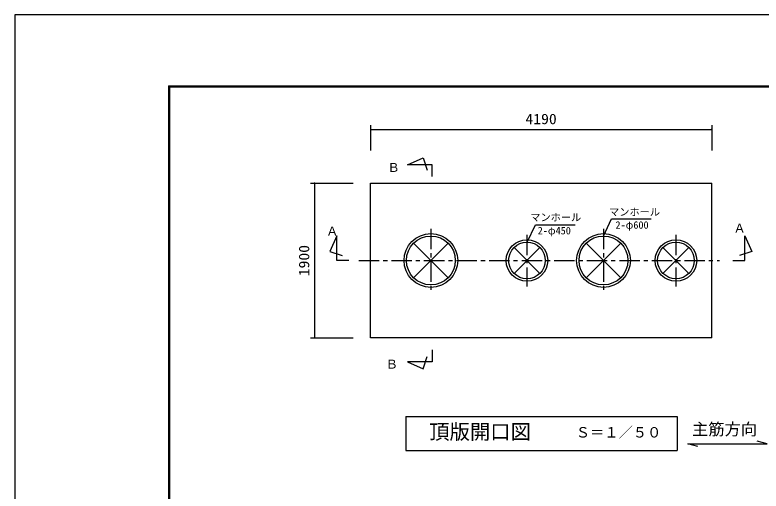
# Model space of a CAD drawing. Units: millimetres, scale not verified. Extents: x -14850 to 14850, y -10500 to 10500.
# Drawn here: x -14850 to -5684, y 4647 to 10500 of the extents above; entities that cross this region are included whole.
import ezdxf
from ezdxf.enums import TextEntityAlignment as Align

# ---------------------------------------------------------------- set-up
doc = ezdxf.new("R2010")
doc.units = ezdxf.units.MM
doc.header["$LTSCALE"] = 50
doc.linetypes.add('CHAIN1', pattern=[8, 5, -1, 1, -1])
for name, color, linetype, lineweight in [('0-0_空気管', 3, 'Continuous', 25), ('0-1_機器', 3, 'Continuous', 25), ('0-2_製作', 5, 'Continuous', 25), ('0-4_水管', 3, 'Continuous', 25), ('0-8_図面枠', 7, 'Continuous', 25), ('0-9_Axis_waku', 7, 'Continuous', 25)]:
    doc.layers.add(name, color=color, linetype=linetype, lineweight=lineweight)
doc.styles.add('ＭＳ ゴシック', font='')
doc.styles.get('ＭＳ ゴシック').set_extended_font_data('MS Gothic')

msp = doc.modelspace()

# ---------------------------------------------------------------- linework, layer by layer
at = {"layer": '0-0_空気管', "color": 4}
for p, q in [((-8556.2, 7706.66), (-8456.8, 7921.34)), ((-8456.8, 7921.34), (-7968.78, 7921.34))]:
    msp.add_line(p, q, dxfattribs=at)
at = {"layer": '0-0_空気管', "linetype": 'CHAIN1'}
for p, q in [((-9740.19, 7870.32), (-9740.19, 7090.74)), ((-8560.19, 7797.07), (-8560.19, 7163.99)), ((-7620.19, 7870.32), (-7620.19, 7090.74)), ((-6730.19, 7797.07), (-6730.19, 7163.99)), ((-10625.05, 7481.7), (-6194.51, 7481.7))]:
    msp.add_line(p, q, dxfattribs=at)
at = {"layer": '0-0_空気管'}
for p, q in [((-9952.08, 7269.81), (-9528.05, 7693.83)), ((-9951.98, 7693.48), (-9528.05, 7269.57)), ((-8719.29, 7640.8), (-8401.09, 7322.6)), ((-8719.29, 7322.6), (-8401.09, 7640.8)), ((-7832.08, 7269.81), (-7408.05, 7693.83)), ((-7831.98, 7693.48), (-7408.05, 7269.57)), ((-6889.29, 7640.8), (-6571.09, 7322.6)), ((-6889.29, 7322.6), (-6571.09, 7640.8))]:
    msp.add_line(p, q, dxfattribs=at)
at = {"layer": '0-0_空気管', "color": 4}
msp.add_lwpolyline([(-7620.19, 7781.7), (-7522.97, 7991.67), (-7034.94, 7991.67)], dxfattribs=at)
at = {"layer": '0-0_空気管'}
msp.add_lwpolyline([(-6463.15, 5195.55), (-6583.89, 5227.91), (-5611.35, 5227.91), (-5732.1, 5260.26)], dxfattribs=at)
for centre, radius in [((-9740.19, 7481.7), 330), ((-7620.19, 7481.7), 330), ((-9740.19, 7481.7), 300), ((-8560.19, 7481.7), 255), ((-8560.19, 7481.7), 225), ((-7620.19, 7481.7), 300), ((-6730.19, 7481.7), 255), ((-6730.19, 7481.7), 225)]:
    msp.add_circle(centre, radius, dxfattribs=at)
at = {"layer": '0-1_機器'}
for p, q in [((-9725.19, 8512.14), (-9725.19, 8658.51)), ((-9725.19, 6382.73), (-9725.19, 6236.36)), ((-9725.19, 6236.36), (-10026.68, 6236.36))]:
    msp.add_line(p, q, dxfattribs=at)
at = {"layer": '0-1_機器', "color": 2}
for p, q in [((-10480.19, 6531.7), (-10480.19, 8431.7)), ((-10480.19, 8431.7), (-6290.19, 8431.7)), ((-6290.19, 6531.7), (-6290.19, 8431.7))]:
    msp.add_line(p, q, dxfattribs=at)
at = {"layer": '0-1_機器'}
for points in [[(-9725.19, 8658.51), (-10026.69, 8658.51), (-9836.36, 8745.02), (-9784.45, 8593.62)], [(-10748.63, 7481.7), (-10894.99, 7481.7), (-10894.99, 7783.2), (-10981.51, 7592.87), (-10830.11, 7540.96)], [(-6029.87, 7481.7), (-5883.51, 7481.7), (-5883.51, 7783.2), (-5797, 7592.87), (-5948.39, 7540.96)], [(-10026.68, 6236.36), (-9836.36, 6149.85), (-9784.45, 6301.25)]]:
    msp.add_lwpolyline(points, dxfattribs=at)
at = {"layer": '0-2_製作', "color": 2}
for p, q in [((-10480.19, 9143.44), (-10480.19, 8832.34)), ((-10480.19, 9093.44), (-6290.19, 9093.44)), ((-6290.19, 9143.44), (-6290.19, 8832.34)), ((-11221, 8431.7), (-10696.28, 8431.7)), ((-11171, 8431.7), (-11171, 6531.7)), ((-11221, 6531.7), (-10696.28, 6531.7)), ((-6290.19, 6531.7), (-10480.19, 6531.7))]:
    msp.add_line(p, q, dxfattribs=at)
at = {"layer": '0-2_製作'}
for points in [[(-10481.44, 9103.36), (-10490.19, 9093.44), (-10490.17, 9094.07)], [(-10481.44, 9103.36), (-10480.19, 9093.44), (-10490.19, 9093.44)], [(-10480.19, 9093.44), (-10490.11, 9092.19), (-10490.19, 9093.44)], [(-10481.44, 9103.36), (-10490.17, 9094.07), (-10482.67, 9103.13)], [(-10482.67, 9103.13), (-10490.17, 9094.07), (-10490.01, 9095.31)], [(-10480.19, 9093.44), (-10489.87, 9090.95), (-10490.11, 9092.19)], [(-10482.67, 9103.13), (-10490.01, 9095.31), (-10483.87, 9102.74)], [(-10483.87, 9102.74), (-10490.01, 9095.31), (-10489.7, 9096.53)], [(-10480.19, 9093.44), (-10489.48, 9089.76), (-10489.87, 9090.95)], [(-10483.87, 9102.74), (-10489.7, 9096.53), (-10485, 9102.2)], [(-10485, 9102.2), (-10489.7, 9096.53), (-10489.24, 9097.7)], [(-10480.19, 9093.44), (-10488.95, 9088.62), (-10489.48, 9089.76)], [(-10485, 9102.2), (-10489.24, 9097.7), (-10486.06, 9101.53)], [(-10486.06, 9101.53), (-10489.24, 9097.7), (-10488.63, 9098.8)], [(-10480.19, 9093.44), (-10488.28, 9087.56), (-10488.95, 9088.62)], [(-10486.06, 9101.53), (-10488.63, 9098.8), (-10487.03, 9100.73)], [(-10487.03, 9100.73), (-10488.63, 9098.8), (-10487.89, 9099.81)], [(-10480.19, 9093.44), (-10487.48, 9086.59), (-10488.28, 9087.56)], [(-10480.19, 9093.44), (-10486.56, 9085.73), (-10487.48, 9086.59)], [(-10480.19, 9083.44), (-10486.56, 9085.73), (-10480.19, 9093.44)], [(-10480.19, 9083.44), (-10485.55, 9085), (-10486.56, 9085.73)], [(-10480.19, 9083.44), (-10484.44, 9084.39), (-10485.55, 9085)], [(-10480.19, 9083.44), (-10483.28, 9083.93), (-10484.44, 9084.39)], [(-10480.19, 9083.44), (-10482.06, 9083.62), (-10483.28, 9083.93)], [(-10480.19, 9083.44), (-10480.81, 9083.46), (-10482.06, 9083.62)], [(-10480.19, 9103.44), (-10480.19, 9093.44), (-10481.44, 9103.36)], [(-10479.56, 9103.42), (-10480.19, 9093.44), (-10480.19, 9103.44)], [(-10478.31, 9103.26), (-10480.19, 9093.44), (-10479.56, 9103.42)], [(-10477.1, 9102.95), (-10480.19, 9093.44), (-10478.31, 9103.26)], [(-10475.93, 9102.49), (-10480.19, 9093.44), (-10477.1, 9102.95)], [(-10474.83, 9101.88), (-10480.19, 9093.44), (-10475.93, 9102.49)], [(-10473.81, 9101.14), (-10480.19, 9093.44), (-10474.83, 9101.88)], [(-10472.9, 9100.29), (-10480.19, 9093.44), (-10473.81, 9101.14)], [(-10472.9, 9100.29), (-10470.19, 9093.44), (-10480.19, 9093.44)], [(-10470.19, 9093.44), (-10480.19, 9083.44), (-10480.19, 9093.44)], [(-10470.19, 9093.44), (-10478.93, 9083.52), (-10480.19, 9083.44)], [(-10470.19, 9093.44), (-10477.7, 9083.75), (-10478.93, 9083.52)], [(-10470.21, 9092.81), (-10477.7, 9083.75), (-10470.19, 9093.44)], [(-10470.36, 9091.57), (-10477.7, 9083.75), (-10470.21, 9092.81)], [(-10470.36, 9091.57), (-10476.51, 9084.14), (-10477.7, 9083.75)], [(-10470.68, 9090.35), (-10476.51, 9084.14), (-10470.36, 9091.57)], [(-10470.68, 9090.35), (-10475.37, 9084.68), (-10476.51, 9084.14)], [(-10471.14, 9089.18), (-10475.37, 9084.68), (-10470.68, 9090.35)], [(-10471.14, 9089.18), (-10474.31, 9085.35), (-10475.37, 9084.68)], [(-10471.74, 9088.08), (-10474.31, 9085.35), (-10471.14, 9089.18)], [(-10471.74, 9088.08), (-10473.34, 9086.15), (-10474.31, 9085.35)], [(-10472.48, 9087.07), (-10473.34, 9086.15), (-10471.74, 9088.08)], [(-10472.1, 9099.32), (-10470.19, 9093.44), (-10472.9, 9100.29)], [(-10471.42, 9098.26), (-10470.19, 9093.44), (-10472.1, 9099.32)], [(-10470.89, 9097.12), (-10470.19, 9093.44), (-10471.42, 9098.26)], [(-10470.5, 9095.93), (-10470.19, 9093.44), (-10470.89, 9097.12)], [(-10470.27, 9094.69), (-10470.19, 9093.44), (-10470.5, 9095.93)], [(-6290.19, 9093.44), (-6300.19, 9093.44), (-6300.17, 9094.07)], [(-6290.19, 9093.44), (-6300.11, 9092.19), (-6300.19, 9093.44)], [(-6290.19, 9093.44), (-6300.17, 9094.07), (-6300.01, 9095.31)], [(-6290.19, 9093.44), (-6299.87, 9090.95), (-6300.11, 9092.19)], [(-6290.19, 9093.44), (-6300.01, 9095.31), (-6299.7, 9096.53)], [(-6290.19, 9093.44), (-6299.48, 9089.76), (-6299.87, 9090.95)], [(-6290.19, 9103.44), (-6299.7, 9096.53), (-6299.24, 9097.7)], [(-6290.19, 9093.44), (-6299.7, 9096.53), (-6290.19, 9103.44)], [(-6290.19, 9093.44), (-6298.95, 9088.62), (-6299.48, 9089.76)], [(-6290.19, 9103.44), (-6299.24, 9097.7), (-6291.44, 9103.36)], [(-6291.44, 9103.36), (-6299.24, 9097.7), (-6298.63, 9098.8)], [(-6290.19, 9093.44), (-6298.28, 9087.56), (-6298.95, 9088.62)], [(-6291.44, 9103.36), (-6298.63, 9098.8), (-6292.67, 9103.13)], [(-6292.67, 9103.13), (-6298.63, 9098.8), (-6297.89, 9099.81)], [(-6290.19, 9083.44), (-6298.28, 9087.56), (-6290.19, 9093.44)], [(-6290.19, 9083.44), (-6297.48, 9086.59), (-6298.28, 9087.56)], [(-6292.67, 9103.13), (-6297.89, 9099.81), (-6293.87, 9102.74)], [(-6293.87, 9102.74), (-6297.89, 9099.81), (-6297.03, 9100.73)], [(-6290.19, 9083.44), (-6296.56, 9085.73), (-6297.48, 9086.59)], [(-6293.87, 9102.74), (-6297.03, 9100.73), (-6295, 9102.2)], [(-6295, 9102.2), (-6297.03, 9100.73), (-6296.07, 9101.53)], [(-6290.19, 9083.44), (-6295.55, 9085), (-6296.56, 9085.73)], [(-6290.19, 9083.44), (-6294.44, 9084.39), (-6295.55, 9085)], [(-6290.19, 9083.44), (-6293.28, 9083.93), (-6294.44, 9084.39)], [(-6290.19, 9083.44), (-6292.06, 9083.62), (-6293.28, 9083.93)], [(-6290.19, 9083.44), (-6290.82, 9083.46), (-6292.06, 9083.62)], [(-6289.56, 9103.42), (-6290.19, 9093.44), (-6290.19, 9103.44)], [(-6288.31, 9103.26), (-6290.19, 9093.44), (-6289.56, 9103.42)], [(-6287.1, 9102.95), (-6290.19, 9093.44), (-6288.31, 9103.26)], [(-6285.93, 9102.49), (-6290.19, 9093.44), (-6287.1, 9102.95)], [(-6284.83, 9101.88), (-6290.19, 9093.44), (-6285.93, 9102.49)], [(-6283.81, 9101.14), (-6290.19, 9093.44), (-6284.83, 9101.88)], [(-6282.9, 9100.29), (-6290.19, 9093.44), (-6283.81, 9101.14)], [(-6282.1, 9099.32), (-6290.19, 9093.44), (-6282.9, 9100.29)], [(-6281.42, 9098.26), (-6290.19, 9093.44), (-6282.1, 9099.32)], [(-6281.42, 9098.26), (-6280.19, 9093.44), (-6290.19, 9093.44)], [(-6280.19, 9093.44), (-6290.19, 9083.44), (-6290.19, 9093.44)], [(-6280.21, 9092.81), (-6290.19, 9083.44), (-6280.19, 9093.44)], [(-6280.36, 9091.57), (-6290.19, 9083.44), (-6280.21, 9092.81)], [(-6280.68, 9090.35), (-6290.19, 9083.44), (-6280.36, 9091.57)], [(-6281.14, 9089.18), (-6290.19, 9083.44), (-6280.68, 9090.35)], [(-6281.14, 9089.18), (-6288.93, 9083.52), (-6290.19, 9083.44)], [(-6281.74, 9088.08), (-6288.93, 9083.52), (-6281.14, 9089.18)], [(-6281.74, 9088.08), (-6287.7, 9083.75), (-6288.93, 9083.52)], [(-6282.48, 9087.07), (-6287.7, 9083.75), (-6281.74, 9088.08)], [(-6282.48, 9087.07), (-6286.51, 9084.14), (-6287.7, 9083.75)], [(-6283.34, 9086.15), (-6286.51, 9084.14), (-6282.48, 9087.07)], [(-6283.34, 9086.15), (-6285.37, 9084.68), (-6286.51, 9084.14)], [(-6284.31, 9085.35), (-6285.37, 9084.68), (-6283.34, 9086.15)], [(-6280.89, 9097.12), (-6280.19, 9093.44), (-6281.42, 9098.26)], [(-6280.5, 9095.93), (-6280.19, 9093.44), (-6280.89, 9097.12)], [(-6280.27, 9094.69), (-6280.19, 9093.44), (-6280.5, 9095.93)], [(-11173.49, 8441.39), (-11181, 8431.7), (-11180.98, 8432.33)], [(-11173.49, 8441.39), (-11171, 8431.7), (-11181, 8431.7)], [(-11173.49, 8441.39), (-11180.98, 8432.33), (-11174.68, 8441)], [(-11174.68, 8441), (-11180.98, 8432.33), (-11180.82, 8433.57)], [(-11174.68, 8441), (-11180.82, 8433.57), (-11175.82, 8440.46)], [(-11175.82, 8440.46), (-11180.82, 8433.57), (-11180.51, 8434.79)], [(-11175.82, 8440.46), (-11180.51, 8434.79), (-11176.88, 8439.79)], [(-11176.88, 8439.79), (-11180.51, 8434.79), (-11180.05, 8435.96)], [(-11176.88, 8439.79), (-11180.05, 8435.96), (-11177.85, 8438.99)], [(-11177.85, 8438.99), (-11180.05, 8435.96), (-11179.45, 8437.06)], [(-11177.85, 8438.99), (-11179.45, 8437.06), (-11178.71, 8438.07)], [(-11172.26, 8441.62), (-11171, 8431.7), (-11173.49, 8441.39)], [(-11171, 8441.7), (-11171, 8431.7), (-11172.26, 8441.62)], [(-11170.37, 8441.68), (-11171, 8431.7), (-11171, 8441.7)], [(-11169.13, 8441.52), (-11171, 8431.7), (-11170.37, 8441.68)], [(-11167.91, 8441.21), (-11171, 8431.7), (-11169.13, 8441.52)], [(-11166.74, 8440.75), (-11171, 8431.7), (-11167.91, 8441.21)], [(-11165.64, 8440.14), (-11171, 8431.7), (-11166.74, 8440.75)], [(-11164.63, 8439.41), (-11171, 8431.7), (-11165.64, 8440.14)], [(-11164.63, 8439.41), (-11161, 8431.7), (-11171, 8431.7)], [(-11163.71, 8438.55), (-11161, 8431.7), (-11164.63, 8439.41)], [(-11162.91, 8437.58), (-11161, 8431.7), (-11163.71, 8438.55)], [(-11162.24, 8436.52), (-11161, 8431.7), (-11162.91, 8437.58)], [(-11161.7, 8435.38), (-11161, 8431.7), (-11162.24, 8436.52)], [(-11161.32, 8434.19), (-11161, 8431.7), (-11161.7, 8435.38)], [(-11161.08, 8432.95), (-11161, 8431.7), (-11161.32, 8434.19)], [(-11171, 8431.7), (-11180.92, 8430.45), (-11181, 8431.7)], [(-11171, 8431.7), (-11180.69, 8429.21), (-11180.92, 8430.45)], [(-11171, 8431.7), (-11180.3, 8428.02), (-11180.69, 8429.21)], [(-11171, 8431.7), (-11179.76, 8426.88), (-11180.3, 8428.02)], [(-11171, 8431.7), (-11179.09, 8425.82), (-11179.76, 8426.88)], [(-11171, 8431.7), (-11178.29, 8424.85), (-11179.09, 8425.82)], [(-11171, 8431.7), (-11177.38, 8424), (-11178.29, 8424.85)], [(-11171, 8431.7), (-11176.36, 8423.26), (-11177.38, 8424)], [(-11171, 8421.7), (-11176.36, 8423.26), (-11171, 8431.7)], [(-11171, 8421.7), (-11175.26, 8422.65), (-11176.36, 8423.26)], [(-11171, 8421.7), (-11174.09, 8422.19), (-11175.26, 8422.65)], [(-11171, 8421.7), (-11172.88, 8421.88), (-11174.09, 8422.19)], [(-11171, 8421.7), (-11171.63, 8421.72), (-11172.88, 8421.88)], [(-11161, 8431.7), (-11171, 8421.7), (-11171, 8431.7)], [(-11161, 8431.7), (-11169.75, 8421.78), (-11171, 8421.7)], [(-11161, 8431.7), (-11168.51, 8422.01), (-11169.75, 8421.78)], [(-11161, 8431.7), (-11167.32, 8422.4), (-11168.51, 8422.01)], [(-11161.02, 8431.07), (-11167.32, 8422.4), (-11161, 8431.7)], [(-11161.18, 8429.83), (-11167.32, 8422.4), (-11161.02, 8431.07)], [(-11161.18, 8429.83), (-11166.18, 8422.94), (-11167.32, 8422.4)], [(-11161.49, 8428.61), (-11166.18, 8422.94), (-11161.18, 8429.83)], [(-11161.49, 8428.61), (-11165.12, 8423.61), (-11166.18, 8422.94)], [(-11161.95, 8427.44), (-11165.12, 8423.61), (-11161.49, 8428.61)], [(-11161.95, 8427.44), (-11164.16, 8424.41), (-11165.12, 8423.61)], [(-11162.56, 8426.34), (-11164.16, 8424.41), (-11161.95, 8427.44)], [(-11162.56, 8426.34), (-11163.3, 8425.33), (-11164.16, 8424.41)], [(-11175.82, 6540.46), (-11181, 6531.7), (-11180.98, 6532.33)], [(-11175.82, 6540.46), (-11171, 6531.7), (-11181, 6531.7)], [(-11171, 6531.7), (-11180.92, 6530.45), (-11181, 6531.7)], [(-11175.82, 6540.46), (-11180.98, 6532.33), (-11176.88, 6539.79)], [(-11176.88, 6539.79), (-11180.98, 6532.33), (-11180.82, 6533.57)], [(-11171, 6531.7), (-11180.69, 6529.21), (-11180.92, 6530.45)], [(-11176.88, 6539.79), (-11180.82, 6533.57), (-11177.85, 6538.99)], [(-11177.85, 6538.99), (-11180.82, 6533.57), (-11180.51, 6534.79)], [(-11171, 6531.7), (-11180.3, 6528.02), (-11180.69, 6529.21)], [(-11177.85, 6538.99), (-11180.51, 6534.79), (-11178.71, 6538.07)], [(-11178.71, 6538.07), (-11180.51, 6534.79), (-11180.05, 6535.96)], [(-11171, 6531.7), (-11179.76, 6526.88), (-11180.3, 6528.02)], [(-11178.71, 6538.07), (-11180.05, 6535.96), (-11179.45, 6537.06)], [(-11171, 6531.7), (-11179.09, 6525.82), (-11179.76, 6526.88)], [(-11171, 6531.7), (-11178.29, 6524.85), (-11179.09, 6525.82)], [(-11171, 6531.7), (-11177.38, 6523.99), (-11178.29, 6524.85)], [(-11171, 6531.7), (-11176.36, 6523.26), (-11177.38, 6523.99)], [(-11171, 6531.7), (-11175.26, 6522.65), (-11176.36, 6523.26)], [(-11174.68, 6541), (-11171, 6531.7), (-11175.82, 6540.46)], [(-11171, 6521.7), (-11175.26, 6522.65), (-11171, 6531.7)], [(-11171, 6521.7), (-11174.09, 6522.19), (-11175.26, 6522.65)], [(-11173.49, 6541.39), (-11171, 6531.7), (-11174.68, 6541)], [(-11171, 6521.7), (-11172.88, 6521.88), (-11174.09, 6522.19)], [(-11172.26, 6541.62), (-11171, 6531.7), (-11173.49, 6541.39)], [(-11171, 6521.7), (-11171.63, 6521.72), (-11172.88, 6521.88)], [(-11171, 6541.7), (-11171, 6531.7), (-11172.26, 6541.62)], [(-11170.37, 6541.68), (-11171, 6531.7), (-11171, 6541.7)], [(-11169.13, 6541.52), (-11171, 6531.7), (-11170.37, 6541.68)], [(-11167.91, 6541.21), (-11171, 6531.7), (-11169.13, 6541.52)], [(-11166.74, 6540.75), (-11171, 6531.7), (-11167.91, 6541.21)], [(-11165.64, 6540.14), (-11171, 6531.7), (-11166.74, 6540.75)], [(-11165.64, 6540.14), (-11161, 6531.7), (-11171, 6531.7)], [(-11161, 6531.7), (-11171, 6521.7), (-11171, 6531.7)], [(-11161, 6531.7), (-11169.75, 6521.78), (-11171, 6521.7)], [(-11161, 6531.7), (-11168.51, 6522.01), (-11169.75, 6521.78)], [(-11161, 6531.7), (-11167.32, 6522.4), (-11168.51, 6522.01)], [(-11161, 6531.7), (-11166.18, 6522.94), (-11167.32, 6522.4)], [(-11161, 6531.7), (-11165.12, 6523.61), (-11166.18, 6522.94)], [(-11164.63, 6539.4), (-11161, 6531.7), (-11165.64, 6540.14)], [(-11161.02, 6531.07), (-11165.12, 6523.61), (-11161, 6531.7)], [(-11161.18, 6529.83), (-11165.12, 6523.61), (-11161.02, 6531.07)], [(-11161.18, 6529.83), (-11164.16, 6524.41), (-11165.12, 6523.61)], [(-11163.71, 6538.54), (-11161, 6531.7), (-11164.63, 6539.4)], [(-11161.49, 6528.61), (-11164.16, 6524.41), (-11161.18, 6529.83)], [(-11161.49, 6528.61), (-11163.3, 6525.33), (-11164.16, 6524.41)], [(-11162.91, 6537.58), (-11161, 6531.7), (-11163.71, 6538.54)], [(-11161.95, 6527.44), (-11163.3, 6525.33), (-11161.49, 6528.61)], [(-11161.95, 6527.44), (-11162.56, 6526.34), (-11163.3, 6525.33)], [(-11162.24, 6536.52), (-11161, 6531.7), (-11162.91, 6537.58)], [(-11161.7, 6535.38), (-11161, 6531.7), (-11162.24, 6536.52)], [(-11161.32, 6534.19), (-11161, 6531.7), (-11161.7, 6535.38)], [(-11161.08, 6532.95), (-11161, 6531.7), (-11161.32, 6534.19)]]:
    msp.add_solid(points, dxfattribs=at)
at = {"layer": '0-4_水管'}
for p, q in [((-10046.85, 5563.99), (-6713.52, 5563.99)), ((-6713.52, 5563.99), (-6713.52, 5147.33))]:
    msp.add_line(p, q, dxfattribs=at)
msp.add_lwpolyline([(-10046.85, 5563.99), (-10046.85, 5147.33), (-6713.52, 5147.33)], dxfattribs=at)
at = {"layer": '0-8_図面枠'}
msp.add_lwpolyline([(-14850, -10500), (14850, -10500), (14850, 10500), (-14850, 10500)], close=True, dxfattribs=at)
at = {"layer": '0-9_Axis_waku'}
for p, q in [((-12964, 9629), (14014, 9629)), ((-12964, 9629), (-12964, -9679.01)), ((-12963, 9628), (14013, 9628)), ((-12963, 9628), (-12963, -9678.01)), ((-12962, 9627), (14012, 9627)), ((-12962, 9627), (-12962, -9677.01)), ((-12961, 9626), (14011, 9626)), ((-12961, 9626), (-12961, -9676.01)), ((-12960, 9625), (14010, 9625)), ((-12960, 9625), (-12960, -9675.01)), ((-12959, 9624), (14009, 9624)), ((-12959, 9624), (-12959, -9674.01)), ((-12958, 9623), (14008, 9623)), ((-12958, 9623), (-12958, -9673.01)), ((-12957, 9622), (14007, 9622)), ((-12957, 9622), (-12957, -9672.01)), ((-12956, 9621), (14006, 9621)), ((-12956, 9621), (-12956, -9671.01)), ((-12955, 9620), (14005, 9620)), ((-12955, 9620), (-12955, -9670.01)), ((-12954, 9619), (14004, 9619)), ((-12954, 9619), (-12954, -9669.01)), ((-12953, 9618), (14003, 9618)), ((-12953, 9618), (-12953, -9668.01)), ((-12952, 9617), (14002, 9617)), ((-12952, 9617), (-12952, -9667.01)), ((-12951, 9616), (14001, 9616)), ((-12951, 9616), (-12951, -9666.01)), ((-12950, 9615), (14000, 9615)), ((-12950, 9615), (-12950, -9665))]:
    msp.add_line(p, q, dxfattribs=at)

# ---------------------------------------------------------------- texts
at = {"layer": '0-0_空気管', "color": 4, "style": 'ＭＳ ゴシック'}
for s, height, p in [('マンホール', 91.79, (-7551.74, 8004.64)), ('マンホール', 91.79, (-8519.31, 7938.67)), ('2-φ450', 91.79, (-8428.21, 7775.32)), ('2-φ600', 91.79, (-7473.21, 7844.43)), ('主筋方向', 146.6, (-6532.94, 5290.83))]:
    msp.add_text(s, height=height, dxfattribs=at).set_placement(p, align=Align.BOTTOM_LEFT)
at = {"layer": '0-1_機器', "color": 4, "style": 'ＭＳ ゴシック'}
for s, p in [('Ｂ', (-10273.79, 8537.26)), ('Ａ', (-11027.16, 7754.85)), ('Ａ', (-6023.47, 7790.6)), ('Ｂ', (-10295.19, 6119.44))]:
    msp.add_text(s, height=110, dxfattribs=at).set_placement(p, align=Align.BOTTOM_LEFT)
at = {"layer": '0-2_製作', "color": 4, "style": 'ＭＳ ゴシック', "width": 1.1}
msp.add_text('4190', height=128.4, dxfattribs=at).set_placement((-8578.94, 9118.44), align=Align.BOTTOM_LEFT)
msp.add_text('1900', height=128.4, rotation=90, dxfattribs=at).set_placement((-11196, 7287.95), align=Align.BOTTOM_LEFT)
at = {"layer": '0-4_水管', "color": 4, "style": 'ＭＳ ゴシック'}
for s, height, p in [('頂版開口図', 183.3, (-9760.79, 5229.57)), ('Ｓ＝１／５０', 128.4, (-7960.73, 5267.27))]:
    msp.add_text(s, height=height, dxfattribs=at).set_placement(p, align=Align.BOTTOM_LEFT)

doc.saveas('drawing.dxf')
